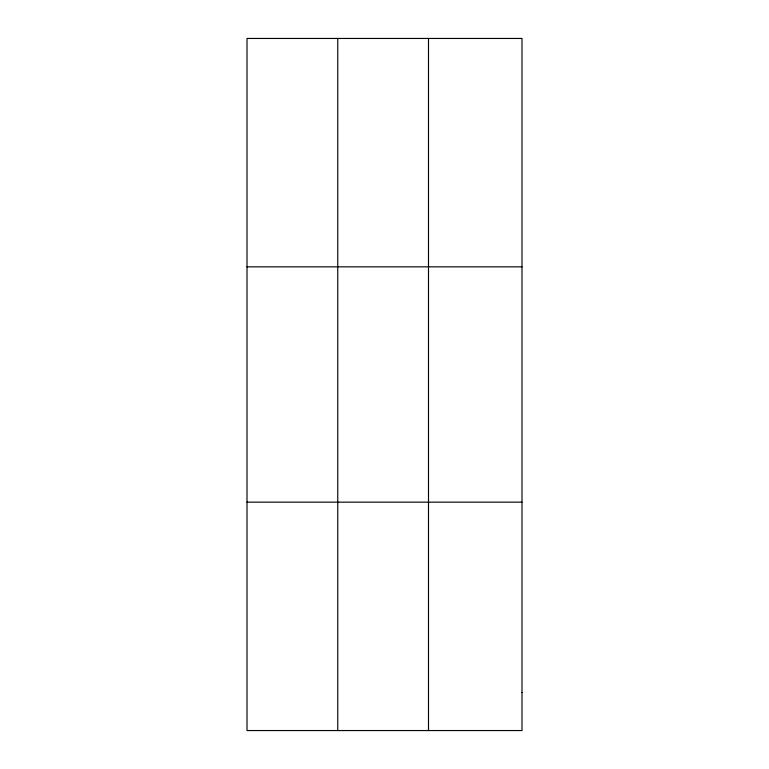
<?xml version="1.0" encoding="UTF-8"?>
<svg xmlns="http://www.w3.org/2000/svg" width="769" height="769" viewBox="0 0 769 769"><rect width="100%" height="100%" fill="white"/><g stroke="black" fill="none" stroke-linecap="round" stroke-linejoin="round"><path stroke-width="1.15" d="M337.754 730.55L337.754 38.45M428.496 730.55L428.496 38.45M247.003 266.843L521.997 266.843M247.003 502.157L521.997 502.157M521.997 692.485L521.997 730.55L247.003 730.55L247.003 38.45L521.997 38.45L521.997 692.485"/></g></svg>
